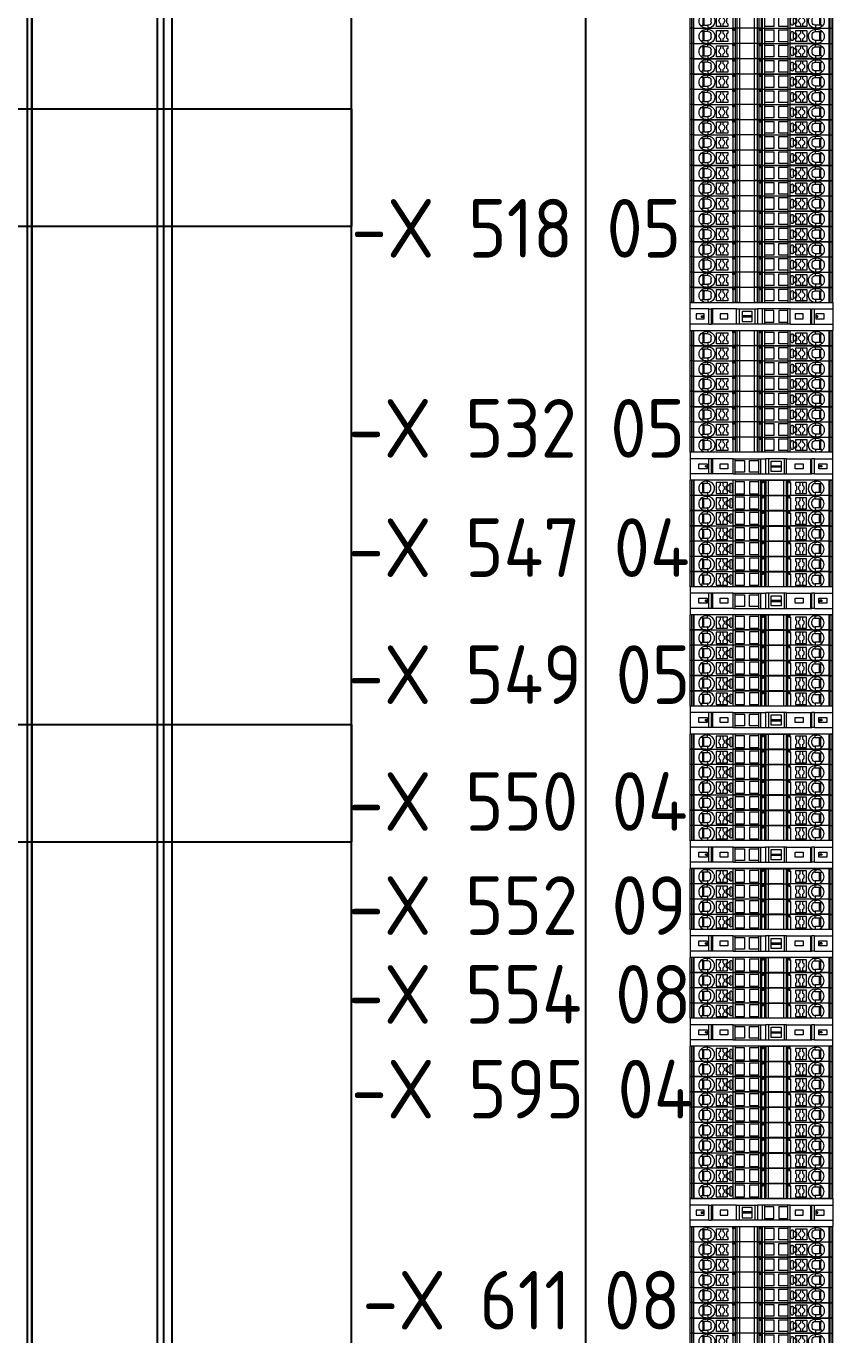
# Model space of a CAD drawing. Header units: millimetres. Extents: x 0 to 69574, y -5 to 41746.
# Drawn here: x 32790.2 to 33065.3, y 11821.2 to 12267.7 of the extents above; entities that cross this region are included whole.
import ezdxf
from ezdxf.enums import TextEntityAlignment as Align

# ---------------------------------------------------------------- set-up
doc = ezdxf.new("R2010")
doc.units = ezdxf.units.MM
doc.set_wipeout_variables(frame=1)
doc.layers.add('! NO PLOT !', color=7, linetype='Continuous', true_color=0xff75dd, plot=False)
doc.layers.add('000-PI-Oprema', color=30, linetype='Continuous', lineweight=5)
doc.layers.add('SI-ORMAR-Oprema', color=30, linetype='Continuous', lineweight=5)
for name, color, linetype in [('000-PI-ORMAR', 2, 'Continuous'), ('000-PI_TEXT', 7, 'Continuous'), ('002-PI-Kabelska kanalica', 150, 'Continuous'), ('004-PI-DIN Šina', 3, 'Continuous')]:
    doc.layers.add(name, color=color, linetype=linetype)
doc.styles.add('PI0', font='isocpeur.ttf', dxfattribs={"width": 0.9})

# ---------------------------------------------------------------- blocks, each defined once
blk = doc.blocks.new('*U946')
at = {"layer": '002-PI-Kabelska kanalica'}
for p, q in [((-20, -100), (-20, 1220)), ((60, -100), (60, 1220))]:
    blk.add_line(p, q, dxfattribs=at)
blk = doc.blocks.new('poveznica montaznih ploca 2100mm')
at = {"layer": '! NO PLOT !'}
for p, q in [((59565.54, 55740.77), (59565.54, 53837.74)), ((59570.54, 55742.17), (59570.54, 53847.74))]:
    blk.add_line(p, q, dxfattribs=at)
blk = doc.blocks.new('*U457')
blk.add_wipeout([(47227.3, 37326.63), (47227.3, 37321.48), (47275.9, 37321.48), (47275.9, 37326.63)])
at = {"layer": '000-PI-Oprema'}
for p, q in [((47227.3, 37321.48), (47227.3, 37326.63)), ((47227.85, 37326.63), (47227.3, 37326.63)), ((47228.39, 37326.63), (47227.85, 37326.63)), ((47227.85, 37321.48), (47227.85, 37326.63)), ((47228.39, 37321.48), (47228.39, 37326.63)), ((47228.56, 37326.63), (47228.39, 37326.63)), ((47228.56, 37321.48), (47228.56, 37326.63)), ((47241.88, 37326.63), (47228.56, 37326.63)), ((47231, 37325.48), (47230.9, 37325.58)), ((47231.45, 37325.48), (47231, 37325.48)), ((47231.45, 37325.48), (47231.45, 37322.48)), ((47231.6, 37325.48), (47231.45, 37325.48)), ((47231.6, 37322.48), (47231.6, 37325.48)), ((47231.85, 37325.48), (47231.6, 37325.48)), ((47231.85, 37325.48), (47231.85, 37322.48)), ((47233.2, 37325.48), (47231.85, 37325.48)), ((47233.2, 37326.28), (47232.6, 37326.28)), ((47233.2, 37325.48), (47233.2, 37326.28)), ((47233.3, 37325.48), (47233.2, 37325.48)), ((47237.55, 37325.88), (47236.15, 37325.88)), ((47236.15, 37325.88), (47236.15, 37322.08)), ((47238.35, 37325.88), (47237.55, 37325.88)), ((47237.55, 37324.9), (47237.55, 37325.88)), ((47237.55, 37322.08), (47237.55, 37323.07)), ((47239.95, 37325.88), (47238.35, 37325.88)), ((47238.35, 37325.88), (47238.35, 37324.9)), ((47238.35, 37323.07), (47238.35, 37322.08)), ((47239.55, 37324.58), (47239.95, 37324.98)), ((47239.55, 37323.38), (47239.55, 37324.58)), ((47239.95, 37322.98), (47239.55, 37323.38)), ((47239.95, 37324.98), (47239.95, 37325.88)), ((47239.95, 37322.08), (47239.95, 37322.98)), ((47240.78, 37325.37), (47240.78, 37322.6)), ((47241.88, 37321.48), (47241.88, 37326.63)), ((47242.6, 37326.63), (47241.88, 37326.63)), ((47242.6, 37326.63), (47242.6, 37326.06)), ((47250.6, 37326.63), (47242.6, 37326.63)), ((47242.6, 37326.06), (47242.6, 37322.06)), ((47245.75, 37326.06), (47242.6, 37326.06)), ((47245.75, 37322.06), (47245.75, 37326.06)), ((47247.45, 37326.06), (47247.45, 37322.06)), ((47250.6, 37326.06), (47247.45, 37326.06)), ((47250.6, 37326.63), (47250.6, 37326.06)), ((47251.32, 37326.63), (47250.6, 37326.63)), ((47250.6, 37326.06), (47250.6, 37322.06)), ((47251.32, 37326.63), (47251.75, 37326.63)), ((47251.32, 37321.48), (47251.32, 37326.63)), ((47251.65, 37321.48), (47251.65, 37325.83)), ((47251.65, 37325.83), (47251.75, 37325.83)), ((47251.75, 37325.83), (47251.75, 37326.63)), ((47252.21, 37326.63), (47251.75, 37326.63)), ((47251.75, 37325.83), (47252.21, 37325.83)), ((47252.21, 37326.63), (47252.56, 37326.63)), ((47252.21, 37325.83), (47252.21, 37326.63)), ((47253.07, 37326.63), (47252.56, 37326.63)), ((47252.56, 37326.63), (47252.56, 37321.48)), ((47253.07, 37326.63), (47253.07, 37321.48)), ((47253.07, 37326.63), (47253.98, 37326.63)), ((47253.98, 37321.48), (47253.98, 37326.63)), ((47253.98, 37326.63), (47259.12, 37326.63)), ((47259.12, 37326.63), (47259.12, 37321.48)), ((47259.12, 37326.63), (47260.03, 37326.63)), ((47260.03, 37326.63), (47260.03, 37321.48)), ((47260.03, 37326.63), (47260.54, 37326.63)), ((47260.54, 37321.48), (47260.54, 37326.63)), ((47260.54, 37326.63), (47260.89, 37326.63)), ((47260.89, 37325.83), (47260.89, 37326.63)), ((47261.35, 37326.63), (47260.89, 37326.63)), ((47260.89, 37325.83), (47261.35, 37325.83)), ((47261.35, 37325.83), (47261.35, 37326.63)), ((47274.65, 37326.63), (47261.35, 37326.63)), ((47261.35, 37325.83), (47261.45, 37325.83)), ((47261.45, 37325.83), (47261.45, 37321.48)), ((47264.75, 37325.88), (47263.15, 37325.88)), ((47263.15, 37325.88), (47263.15, 37324.98)), ((47263.15, 37324.98), (47263.55, 37324.58)), ((47263.55, 37323.38), (47263.15, 37322.98)), ((47263.15, 37322.98), (47263.15, 37322.08)), ((47263.55, 37324.58), (47263.55, 37323.38)), ((47264.75, 37324.9), (47264.75, 37325.88)), ((47265.55, 37325.88), (47264.75, 37325.88)), ((47264.75, 37322.08), (47264.75, 37323.07)), ((47265.55, 37325.88), (47265.55, 37324.9)), ((47266.95, 37325.88), (47265.55, 37325.88)), ((47265.55, 37323.07), (47265.55, 37322.08)), ((47266.95, 37322.08), (47266.95, 37325.88)), ((47268.8, 37323.48), (47268.8, 37324.48)), ((47269.8, 37325.48), (47269.9, 37325.48)), ((47269.9, 37326.28), (47270.5, 37326.28)), ((47269.9, 37325.48), (47269.9, 37326.28)), ((47269.9, 37325.48), (47271.25, 37325.48)), ((47271.25, 37325.48), (47271.25, 37322.48)), ((47271.25, 37325.48), (47271.5, 37325.48)), ((47271.5, 37322.48), (47271.5, 37325.48)), ((47271.5, 37325.48), (47271.65, 37325.48)), ((47271.65, 37325.48), (47271.65, 37322.48)), ((47271.65, 37325.48), (47272.1, 37325.48)), ((47272.1, 37325.48), (47272.2, 37325.58)), ((47274.65, 37321.48), (47274.65, 37326.63)), ((47274.65, 37326.63), (47274.82, 37326.63)), ((47274.82, 37321.48), (47274.82, 37326.63)), ((47274.82, 37326.63), (47275.35, 37326.63)), ((47275.35, 37321.48), (47275.35, 37326.63)), ((47275.35, 37326.63), (47275.9, 37326.63)), ((47275.9, 37321.48), (47275.9, 37326.63)), ((47227.85, 37321.48), (47227.3, 37321.48)), ((47228.39, 37321.48), (47227.85, 37321.48)), ((47228.56, 37321.48), (47228.39, 37321.48)), ((47231.6, 37321.48), (47228.56, 37321.48)), ((47230.9, 37322.19), (47231.2, 37322.48)), ((47231.2, 37322.48), (47231.45, 37322.48)), ((47231.45, 37322.48), (47231.6, 37322.48)), ((47231.6, 37322.48), (47231.85, 37322.48)), ((47231.6, 37321.7), (47231.6, 37321.48)), ((47232.6, 37321.48), (47231.6, 37321.48)), ((47231.85, 37322.48), (47233.2, 37322.48)), ((47232.6, 37321.48), (47233.2, 37321.48)), ((47233.3, 37322.48), (47233.2, 37322.48)), ((47233.2, 37322.48), (47233.2, 37321.48)), ((47234.2, 37321.48), (47233.2, 37321.48)), ((47234.2, 37321.48), (47234.2, 37321.7)), ((47234.2, 37321.48), (47241.88, 37321.48)), ((47236.15, 37322.08), (47237.55, 37322.08)), ((47237.55, 37322.08), (47238.35, 37322.08)), ((47238.35, 37322.08), (47239.95, 37322.08)), ((47242.6, 37321.48), (47241.88, 37321.48)), ((47242.6, 37322.06), (47245.75, 37322.06)), ((47242.6, 37322.06), (47242.6, 37321.48)), ((47250.6, 37321.48), (47242.6, 37321.48)), ((47247.45, 37322.06), (47250.6, 37322.06)), ((47250.6, 37322.06), (47250.6, 37321.48)), ((47251.32, 37321.48), (47250.6, 37321.48)), ((47251.32, 37321.48), (47251.65, 37321.48)), ((47251.65, 37321.48), (47252.56, 37321.48)), ((47253.07, 37321.48), (47252.56, 37321.48)), ((47253.07, 37321.48), (47253.98, 37321.48)), ((47259.12, 37321.48), (47253.98, 37321.48)), ((47259.12, 37321.48), (47260.03, 37321.48)), ((47260.03, 37321.48), (47260.54, 37321.48)), ((47260.54, 37321.48), (47261.45, 37321.48)), ((47268.9, 37321.48), (47261.45, 37321.48)), ((47263.15, 37322.08), (47264.75, 37322.08)), ((47264.75, 37322.08), (47265.55, 37322.08)), ((47265.55, 37322.08), (47266.95, 37322.08)), ((47268.9, 37321.48), (47268.9, 37321.7)), ((47268.9, 37321.48), (47269.9, 37321.48)), ((47269.8, 37322.48), (47269.9, 37322.48)), ((47271.25, 37322.48), (47269.9, 37322.48)), ((47269.9, 37322.48), (47269.9, 37321.48)), ((47270.5, 37321.48), (47269.9, 37321.48)), ((47271.5, 37321.48), (47270.5, 37321.48)), ((47271.5, 37322.48), (47271.25, 37322.48)), ((47271.65, 37322.48), (47271.5, 37322.48)), ((47271.5, 37321.7), (47271.5, 37321.48)), ((47274.65, 37321.48), (47271.5, 37321.48)), ((47271.9, 37322.48), (47271.65, 37322.48)), ((47272.2, 37322.19), (47271.9, 37322.48)), ((47274.65, 37321.48), (47274.82, 37321.48)), ((47274.82, 37321.48), (47275.35, 37321.48)), ((47275.35, 37321.48), (47275.9, 37321.48))]:
    blk.add_line(p, q, dxfattribs=at)
for centre, radius, start, end in [((47232.6, 37323.88), 2.4, 135, 225), ((47232.6, 37323.88), 2.4, 90, 135), ((47233.2, 37323.88), 2.4, 294.6243, 90), ((47233.3, 37324.48), 1, 0, 90), ((47233.3, 37323.48), 1, 270, 360), ((47237.95, 37323.98), 1, 113.5782, 246.4218), ((47237.95, 37323.98), 1, 293.5782, 66.4218), ((47241.15, 37325.03), 0.5, 5.4406, 134.9997), ((47265.15, 37323.98), 1, 113.5782, 246.4218), ((47265.15, 37323.98), 1, 293.5782, 66.4218), ((47269.9, 37323.88), 2.4, 90, 245.3757), ((47269.8, 37324.48), 1, 90, 180), ((47269.8, 37323.48), 1, 180, 270), ((47270.5, 37323.88), 2.4, 45, 90), ((47270.5, 37323.88), 2.4, 315, 45), ((47232.6, 37323.88), 2.4, 225, 245.3757), ((47232.6, 37323.88), 2.4, 245.3757, 270), ((47233.2, 37323.88), 2.4, 270, 294.6243), ((47241.15, 37322.93), 0.5, 225, 354.5597), ((47269.9, 37323.88), 2.4, 245.3757, 270), ((47270.5, 37323.88), 2.4, 270, 294.6243), ((47270.5, 37323.88), 2.4, 294.6243, 315)]:
    blk.add_arc(centre, radius, start, end, dxfattribs=at)
for points in [[(47234.3, 37323.48), (47234.3, 37323.61), (47234.3, 37323.74), (47234.3, 37323.87), (47234.3, 37324.01), (47234.3, 37324.14), (47234.3, 37324.26), (47234.3, 37324.38), (47234.3, 37324.48)], [(47240.78, 37325.37), (47240.55, 37325.14), (47240.32, 37324.91), (47240.09, 37324.68), (47239.85, 37324.44)], [(47239.85, 37323.53), (47239.85, 37323.76), (47239.85, 37323.98), (47239.85, 37324.21), (47239.85, 37324.44)], [(47240.78, 37322.6), (47240.55, 37322.83), (47240.32, 37323.05), (47240.09, 37323.29), (47239.85, 37323.53)], [(47240.8, 37325.39), (47240.79, 37325.38), (47240.78, 37325.37)], [(47241.75, 37323.98), (47241.73, 37324.26), (47241.7, 37324.53), (47241.67, 37324.81), (47241.65, 37325.08)], [(47241.65, 37322.89), (47241.67, 37323.16), (47241.7, 37323.44), (47241.73, 37323.71), (47241.75, 37323.98)], [(47240.8, 37322.58), (47240.79, 37322.59), (47240.78, 37322.6)]]:
    blk.add_spline(points, degree=3, dxfattribs=at)
blk = doc.blocks.new('*U1242')
at = {"layer": '000-PI-Oprema'}
blk.add_blockref('*U457', (-47251.6, -37324.06), dxfattribs=at)
blk = doc.blocks.new('*U1243')
at = {"layer": '000-PI-Oprema', "color": 0, "linetype": 'ByBlock', "lineweight": -2, "transparency": 16777216}
blk.add_blockref('*U1242', (0, 0), dxfattribs=at)
blk.add_blockref('*U1242', (0, -5.2), dxfattribs=at)
blk.add_blockref('*U1242', (0, -10.4), dxfattribs=at)
blk.add_blockref('*U1242', (0, -15.6), dxfattribs=at)
blk.add_blockref('*U1242', (0, -20.8), dxfattribs=at)
blk.add_blockref('*U1242', (0, -26), dxfattribs=at)
blk.add_blockref('*U1242', (0, -31.2), dxfattribs=at)
blk.add_blockref('*U1242', (0, -36.4), dxfattribs=at)
blk.add_blockref('*U1242', (0, -41.6), dxfattribs=at)
blk.add_blockref('*U1242', (0, -46.8), dxfattribs=at)
blk.add_blockref('*U1242', (0, -52), dxfattribs=at)
blk.add_blockref('*U1242', (0, -57.2), dxfattribs=at)
blk.add_blockref('*U1242', (0, -62.4), dxfattribs=at)
blk.add_blockref('*U1242', (0, -67.6), dxfattribs=at)
blk.add_blockref('*U1242', (0, -72.8), dxfattribs=at)
blk.add_blockref('*U1242', (0, -78), dxfattribs=at)
blk.add_blockref('*U1242', (0, -83.2), dxfattribs=at)
blk.add_blockref('*U1242', (0, -88.4), dxfattribs=at)
blk.add_blockref('*U1242', (0, -93.6), dxfattribs=at)
blk.add_blockref('*U1242', (0, -98.8), dxfattribs=at)
blk.add_blockref('*U1242', (0, -104), dxfattribs=at)
blk.add_blockref('*U1242', (0, -109.2), dxfattribs=at)
blk.add_blockref('*U1242', (0, -114.4), dxfattribs=at)
blk.add_blockref('*U1242', (0, -119.6), dxfattribs=at)
blk.add_blockref('*U1242', (0, -124.8), dxfattribs=at)
blk.add_blockref('*U1242', (0, -130), dxfattribs=at)
blk.add_blockref('*U1242', (0, -135.2), dxfattribs=at)
blk.add_blockref('*U1242', (0, -140.4), dxfattribs=at)
blk.add_blockref('*U1242', (0, -145.6), dxfattribs=at)
blk.add_blockref('*U1242', (0, -150.8), dxfattribs=at)
blk.add_blockref('*U1242', (0, -156), dxfattribs=at)
blk.add_blockref('*U1242', (0, -161.2), dxfattribs=at)
blk.add_blockref('*U1242', (0, -166.4), dxfattribs=at)
blk.add_blockref('*U1242', (0, -171.6), dxfattribs=at)
blk = doc.blocks.new('*U1246')
at = {"layer": '000-PI-Oprema'}
blk.add_blockref('*U457', (-47251.6, -37324.06), dxfattribs=at)
blk = doc.blocks.new('*U1247')
at = {"layer": '000-PI-Oprema', "color": 0, "linetype": 'ByBlock', "lineweight": -2, "transparency": 16777216}
blk.add_blockref('*U1246', (0, 0), dxfattribs=at)
blk.add_blockref('*U1246', (0, -5.2), dxfattribs=at)
blk.add_blockref('*U1246', (0, -10.4), dxfattribs=at)
blk.add_blockref('*U1246', (0, -15.6), dxfattribs=at)
blk.add_blockref('*U1246', (0, -20.8), dxfattribs=at)
blk.add_blockref('*U1246', (0, -26), dxfattribs=at)
blk.add_blockref('*U1246', (0, -31.2), dxfattribs=at)
blk.add_blockref('*U1246', (0, -36.4), dxfattribs=at)
blk = doc.blocks.new('*U403')
blk.add_wipeout([(-24.3, 2.2), (24.3, 2.2), (24.3, -7.35), (-24.3, -7.35)])
at = {"layer": 'SI-ORMAR-Oprema'}
for p, q in [((-24.3, 2.2), (-24.3, -7.35)), ((24.3, 2.2), (-24.3, 2.2)), ((-18.03, 0), (-24.3, 0)), ((24.3, -7.35), (24.3, 2.2)), ((-21.4, -3.42), (-21.4, -1.72)), ((-21.4, -1.72), (-18.5, -1.72)), ((-18.5, -3.42), (-21.4, -3.42)), ((-19.01, -2.38), (-19.15, -2.38)), ((-19.15, -2.78), (-19.15, -2.38)), ((-19.01, -2.78), (-19.15, -2.78)), ((-19.01, -2.38), (-19.01, -2.78)), ((-19.01, -2.38), (-18.5, -2.38)), ((-19.01, -2.78), (-18.5, -2.78)), ((-18.5, -1.72), (-18.5, -2.38)), ((-18.5, -2.38), (-18.5, -2.78)), ((-18.5, -2.78), (-18.5, -3.42)), ((-18.03, -5.15), (-18.03, 0)), ((-17.1, 0), (-18.03, 0)), ((-17.1, -5.15), (-17.1, 0)), ((-17, 0), (-17.1, 0)), ((-17, 0), (-17, -5.15)), ((-16.74, 0), (-17, 0)), ((-16.74, 0), (-16.74, -5.15)), ((-9.72, 0), (-16.74, 0)), ((-14.15, -1.72), (-11.45, -1.72)), ((-14.15, -3.42), (-14.15, -1.72)), ((-11.45, -3.42), (-14.15, -3.42)), ((-11.45, -1.72), (-11.45, -3.42)), ((-9.72, 0), (-9, 0)), ((-9.72, -5.15), (-9.72, 0)), ((-9, -0.57), (-9, 0)), ((-9, 0), (-1, 0)), ((-9, -4.57), (-9, -0.57)), ((-9, -0.57), (-5.85, -0.57)), ((-5.85, -0.57), (-5.85, -4.57)), ((-4.15, -0.57), (-1, -0.57)), ((-4.15, -4.57), (-4.15, -0.57)), ((-1, 0), (-1, -0.57)), ((-1, 0), (-0.28, 0)), ((-1, -0.57), (-1, -4.57)), ((-0.28, 0), (1.39, 0)), ((-0.28, -5.15), (-0.28, 0)), ((2.32, 0), (1.39, 0)), ((1.39, 0), (1.39, -5.15)), ((7.69, 0), (2.32, 0)), ((2.32, 0), (2.32, -5.15)), ((3.22, -0.82), (6.67, -0.82)), ((3.22, -2.38), (3.22, -0.82)), ((3.22, -2.38), (6.67, -2.38)), ((3.22, -2.78), (3.22, -2.38)), ((3.22, -2.78), (6.67, -2.78)), ((3.22, -4.32), (3.22, -2.78)), ((6.67, -4.32), (3.22, -4.32)), ((6.67, -0.82), (6.67, -2.38)), ((6.67, -2.38), (6.67, -2.78)), ((6.67, -2.78), (6.67, -4.32)), ((7.69, 0), (7.69, -5.15)), ((8.51, 0), (7.69, 0)), ((8.51, -5.15), (8.51, 0)), ((8.51, 0), (16.74, 0)), ((11.45, -1.72), (14.15, -1.72)), ((11.45, -3.42), (11.45, -1.72)), ((14.15, -3.42), (11.45, -3.42)), ((14.15, -1.72), (14.15, -3.42)), ((16.74, 0), (16.74, -5.15)), ((16.74, 0), (17, 0)), ((17, -5.15), (17, 0)), ((17, 0), (17.1, 0)), ((18.03, 0), (17.1, 0)), ((17.1, -5.15), (17.1, 0)), ((18.03, 0), (24.3, 0)), ((18.03, -5.15), (18.03, 0)), ((19.55, -2.38), (19.55, -1.72)), ((19.55, -1.72), (22.25, -1.72)), ((19.55, -2.78), (19.55, -2.38)), ((19.55, -2.38), (19.89, -2.38)), ((19.55, -2.78), (19.89, -2.78)), ((19.55, -3.42), (19.55, -2.78)), ((22.25, -3.42), (19.55, -3.42)), ((19.89, -2.38), (19.89, -2.78)), ((20.59, -2.38), (19.89, -2.38)), ((20.59, -2.78), (19.89, -2.78)), ((20.59, -2.38), (20.59, -2.78)), ((22.25, -1.72), (22.25, -3.42)), ((-18.03, -5.15), (-24.3, -5.15)), ((24.3, -7.35), (-24.3, -7.35)), ((-17.1, -5.15), (-18.03, -5.15)), ((-17, -5.15), (-17.1, -5.15)), ((-16.74, -5.15), (-17, -5.15)), ((-9.72, -5.15), (-16.74, -5.15)), ((-9.72, -5.15), (-9, -5.15)), ((-5.85, -4.57), (-9, -4.57)), ((-9, -5.15), (-9, -4.57)), ((-9, -5.15), (-1, -5.15)), ((-1, -4.57), (-4.15, -4.57)), ((-1, -4.57), (-1, -5.15)), ((-1, -5.15), (-0.28, -5.15)), ((-0.28, -5.15), (1.39, -5.15)), ((1.39, -5.15), (2.32, -5.15)), ((2.32, -5.15), (7.69, -5.15)), ((7.69, -5.15), (8.51, -5.15)), ((8.51, -5.15), (16.74, -5.15)), ((16.74, -5.15), (17, -5.15)), ((17, -5.15), (17.1, -5.15)), ((18.03, -5.15), (17.1, -5.15)), ((18.03, -5.15), (24.3, -5.15))]:
    blk.add_line(p, q, dxfattribs=at)
blk = doc.blocks.new('*U1238')
at = {"layer": '000-PI-Oprema'}
blk.add_blockref('*U457', (-47251.6, -37324.06), dxfattribs=at)
blk = doc.blocks.new('*U1239')
at = {"layer": '000-PI-Oprema', "color": 0, "linetype": 'ByBlock', "lineweight": -2, "transparency": 16777216}
blk.add_blockref('*U1238', (0, 0), dxfattribs=at)
blk.add_blockref('*U1238', (0, -5.2), dxfattribs=at)
blk.add_blockref('*U1238', (0, -10.4), dxfattribs=at)
blk.add_blockref('*U1238', (0, -15.6), dxfattribs=at)
blk.add_blockref('*U1238', (0, -20.8), dxfattribs=at)
blk.add_blockref('*U1238', (0, -26), dxfattribs=at)
blk.add_blockref('*U1238', (0, -31.2), dxfattribs=at)
blk.add_blockref('*U1238', (0, -36.4), dxfattribs=at)
blk.add_blockref('*U1238', (0, -41.6), dxfattribs=at)
blk.add_blockref('*U1238', (0, -46.8), dxfattribs=at)
blk.add_blockref('*U1238', (0, -52), dxfattribs=at)
blk.add_blockref('*U1238', (0, -57.2), dxfattribs=at)
blk = doc.blocks.new('*U1221')
at = {"layer": '002-PI-Kabelska kanalica'}
for p, q in [((-20, 369), (20, 369)), ((-20, -100), (-20, 369)), ((20, -100), (20, 369)), ((-20, -100), (20, -100))]:
    blk.add_line(p, q, dxfattribs=at)
blk = doc.blocks.new('*U1222')
at = {"layer": '002-PI-Kabelska kanalica'}
for p, q in [((-20, 369), (20, 369)), ((-20, -100), (-20, 369)), ((20, -100), (20, 369)), ((-20, -100), (20, -100))]:
    blk.add_line(p, q, dxfattribs=at)
blk = doc.blocks.new('*U1323')
at = {"layer": '000-PI-Oprema'}
blk.add_blockref('*U457', (-47251.6, -37324.06), dxfattribs=at)
blk = doc.blocks.new('*U1324')
at = {"layer": '000-PI-Oprema', "color": 0, "linetype": 'ByBlock', "lineweight": -2, "transparency": 16777216}
blk.add_blockref('*U1323', (0, 0), dxfattribs=at)
blk.add_blockref('*U1323', (0, -5.2), dxfattribs=at)
blk.add_blockref('*U1323', (0, -10.4), dxfattribs=at)
blk.add_blockref('*U1323', (0, -15.6), dxfattribs=at)
blk.add_blockref('*U1323', (0, -20.8), dxfattribs=at)
blk.add_blockref('*U1323', (0, -26), dxfattribs=at)
blk.add_blockref('*U1323', (0, -31.2), dxfattribs=at)
blk = doc.blocks.new('*U1321')
at = {"layer": '000-PI-Oprema'}
blk.add_blockref('*U457', (-47251.6, -37324.06), dxfattribs=at)
blk = doc.blocks.new('*U1322')
at = {"layer": '000-PI-Oprema', "color": 0, "linetype": 'ByBlock', "lineweight": -2, "transparency": 16777216}
blk.add_blockref('*U1321', (0, 0), dxfattribs=at)
blk.add_blockref('*U1321', (0, -5.2), dxfattribs=at)
blk.add_blockref('*U1321', (0, -10.4), dxfattribs=at)
blk.add_blockref('*U1321', (0, -15.6), dxfattribs=at)
blk.add_blockref('*U1321', (0, -20.8), dxfattribs=at)
blk.add_blockref('*U1321', (0, -26), dxfattribs=at)
blk = doc.blocks.new('*U1325')
at = {"layer": '000-PI-Oprema'}
blk.add_blockref('*U457', (-47251.6, -37324.06), dxfattribs=at)
blk = doc.blocks.new('*U1326')
at = {"layer": '000-PI-Oprema', "color": 0, "linetype": 'ByBlock', "lineweight": -2, "transparency": 16777216}
blk.add_blockref('*U1325', (0, 0), dxfattribs=at)
blk.add_blockref('*U1325', (0, -5.2), dxfattribs=at)
blk.add_blockref('*U1325', (0, -10.4), dxfattribs=at)
blk.add_blockref('*U1325', (0, -15.6), dxfattribs=at)
blk.add_blockref('*U1325', (0, -20.8), dxfattribs=at)
blk.add_blockref('*U1325', (0, -26), dxfattribs=at)
blk.add_blockref('*U1325', (0, -31.2), dxfattribs=at)
blk = doc.blocks.new('*U1327')
at = {"layer": '000-PI-Oprema'}
blk.add_blockref('*U457', (-47251.6, -37324.06), dxfattribs=at)
blk = doc.blocks.new('*U1328')
at = {"layer": '000-PI-Oprema', "color": 0, "linetype": 'ByBlock', "lineweight": -2, "transparency": 16777216}
blk.add_blockref('*U1327', (0, 0), dxfattribs=at)
blk.add_blockref('*U1327', (0, -5.2), dxfattribs=at)
blk.add_blockref('*U1327', (0, -10.4), dxfattribs=at)
blk.add_blockref('*U1327', (0, -15.6), dxfattribs=at)
blk = doc.blocks.new('*U1329')
at = {"layer": '000-PI-Oprema'}
blk.add_blockref('*U457', (-47251.6, -37324.06), dxfattribs=at)
blk = doc.blocks.new('*U1330')
at = {"layer": '000-PI-Oprema', "color": 0, "linetype": 'ByBlock', "lineweight": -2, "transparency": 16777216}
blk.add_blockref('*U1329', (0, 0), dxfattribs=at)
blk.add_blockref('*U1329', (0, -5.2), dxfattribs=at)
blk.add_blockref('*U1329', (0, -10.4), dxfattribs=at)
blk.add_blockref('*U1329', (0, -15.6), dxfattribs=at)
blk = doc.blocks.new('*U1335')
at = {"layer": '000-PI-Oprema'}
blk.add_blockref('*U457', (-47251.6, -37324.06), dxfattribs=at)
blk = doc.blocks.new('*U1336')
at = {"layer": '000-PI-Oprema', "color": 0, "linetype": 'ByBlock', "lineweight": -2, "transparency": 16777216}
blk.add_blockref('*U1335', (0, 0), dxfattribs=at)
blk.add_blockref('*U1335', (0, -5.2), dxfattribs=at)
blk.add_blockref('*U1335', (0, -10.4), dxfattribs=at)
blk.add_blockref('*U1335', (0, -15.6), dxfattribs=at)
blk.add_blockref('*U1335', (0, -20.8), dxfattribs=at)
blk.add_blockref('*U1335', (0, -26), dxfattribs=at)
blk.add_blockref('*U1335', (0, -31.2), dxfattribs=at)
blk.add_blockref('*U1335', (0, -36.4), dxfattribs=at)
blk.add_blockref('*U1335', (0, -41.6), dxfattribs=at)
blk.add_blockref('*U1335', (0, -46.8), dxfattribs=at)

msp = doc.modelspace()

# ---------------------------------------------------------------- linework, layer by layer
at = {"layer": '000-PI-ORMAR'}
for p, q in [((32790.552, 12761.404), (32790.552, 10776.904)), ((32792.052, 12761.404), (32792.052, 10776.904)), ((32792.064, 10776.904), (32792.064, 12761.404)), ((32837.052, 12709.404), (32837.052, 10819.404))]:
    msp.add_line(p, q, dxfattribs=at)
at = {"layer": '004-PI-DIN Šina'}
msp.add_lwpolyline([(33058.465, 11179.404), (33023.465, 11179.404), (33023.465, 12439.404), (33058.465, 12439.404)], close=True, dxfattribs=at)
for points in [[(33028.465, 12439.404), (33028.465, 11179.404)], [(33053.465, 12439.404), (33053.465, 11179.404)]]:
    msp.add_lwpolyline(points, dxfattribs=at)

# ---------------------------------------------------------------- block references
at = {"layer": '! NO PLOT !'}
msp.add_blockref('poveznica montaznih ploca 2100mm', (-26730.675, -43031.862), dxfattribs=at)
for name, p, rotation in [('*U946', (32960.965, 12339.404), 180), ('*U1221', (32532.138, 12219.404), 270), ('*U1222', (32532.138, 12009.404), 270)]:
    msp.add_blockref(name, p, dxfattribs=dict(rotation=rotation))

# ---------------------------------------------------------------- texts
at = {"layer": '000-PI_TEXT', "style": 'PI0', "width": 0.9}
for s, p in [('-X 518 05', (32900.965, 12182.701)), ('-X 532 05', (32899.905, 12114.459)), ('-X 552 09', (32899.905, 11951.659)), ('-X 611 08', (32904.819, 11817.015))]:
    msp.add_text(s, height=20, dxfattribs=at).set_placement(p, align=Align.BOTTOM_LEFT)

# ---------------------------------------------------------------- next in the draw order: block references
at = {"layer": '000-PI-Oprema', "xscale": -1}
for name, p in [('*U1243', (33040.965, 12347.568)), ('*U1247', (33040.965, 12161.268)), ('*U1239', (33040.965, 11855.568))]:
    msp.add_blockref(name, p, dxfattribs=at)
at = {"layer": '000-PI-Oprema'}
for name, p in [('*U1324', (33040.965, 12110.168)), ('*U1322', (33040.965, 12064.268)), ('*U1328', (33040.965, 11977.668)), ('*U1330', (33040.965, 11947.368)), ('*U1336', (33040.965, 11917.068))]:
    msp.add_blockref(name, p, dxfattribs=at)

# ---------------------------------------------------------------- next in the draw order: block references
at = {"layer": 'SI-ORMAR-Oprema', "xscale": -1}
for p in [(33040.965, 12171.193), (33040.965, 11865.493)]:
    msp.add_blockref('*U403', p, dxfattribs=at)
at = {"layer": 'SI-ORMAR-Oprema'}
for p in [(33040.965, 12120.093), (33040.965, 12074.193), (33040.965, 12033.493), (33040.965, 11957.293)]:
    msp.add_blockref('*U403', p, dxfattribs=at)

# ---------------------------------------------------------------- next in the draw order: texts
at = {"layer": '000-PI_TEXT', "style": 'PI0', "width": 0.9}
for s, p in [('-X 547 04', (32899.905, 12073.759)), ('-X 554 08', (32899.905, 11921.359)), ('-X 595 04', (32900.965, 11889.023))]:
    msp.add_text(s, height=20, dxfattribs=at).set_placement(p, align=Align.BOTTOM_LEFT)

# ---------------------------------------------------------------- next in the draw order: block references
at = {"layer": '000-PI-Oprema'}
msp.add_blockref('*U1326', (33040.965, 12023.568), dxfattribs=at)
at = {"layer": 'SI-ORMAR-Oprema'}
msp.add_blockref('*U403', (33040.965, 11926.993), dxfattribs=at)

# ---------------------------------------------------------------- next in the draw order: texts
at = {"layer": '000-PI_TEXT', "style": 'PI0', "width": 0.9}
msp.add_text('-X 549 05', height=20, dxfattribs=at).set_placement((32899.905, 12030.434), align=Align.BOTTOM_LEFT)

# ---------------------------------------------------------------- next in the draw order: block references
at = {"layer": 'SI-ORMAR-Oprema'}
msp.add_blockref('*U403', (33040.965, 11987.593), dxfattribs=at)

# ---------------------------------------------------------------- next in the draw order: texts
at = {"layer": '000-PI_TEXT', "style": 'PI0', "width": 0.9}
msp.add_text('-X 550 04', height=20, dxfattribs=at).set_placement((32899.905, 11987.159), align=Align.BOTTOM_LEFT)

doc.saveas('drawing.dxf')
